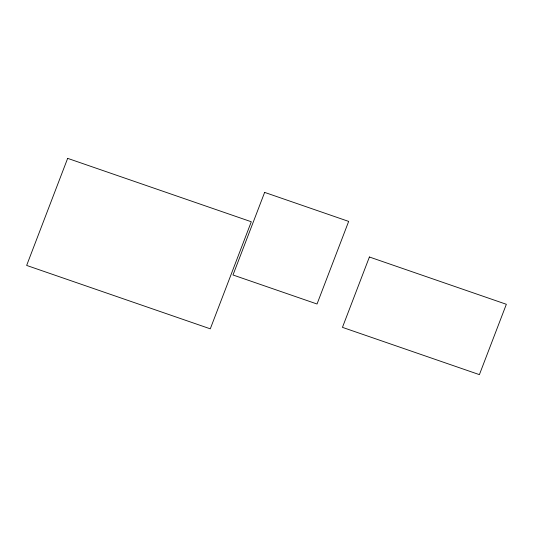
<?xml version="1.0" encoding="UTF-8"?>
<svg xmlns="http://www.w3.org/2000/svg" width="533" height="533" viewBox="0 0 533 533"><rect width="100%" height="100%" fill="white"/><g stroke="black" fill="none" stroke-linecap="round" stroke-linejoin="round"><path stroke-width="0.8" d="M67.658 158.361L26.65 265.427L210.288 328.828L251.296 221.761L67.658 158.361M264.635 192.393L232.994 274.988L317.035 304.003L348.669 221.408L264.635 192.393M369.402 256.999L342.452 327.362L479.4 374.639L506.35 304.283L369.402 256.999"/></g></svg>
